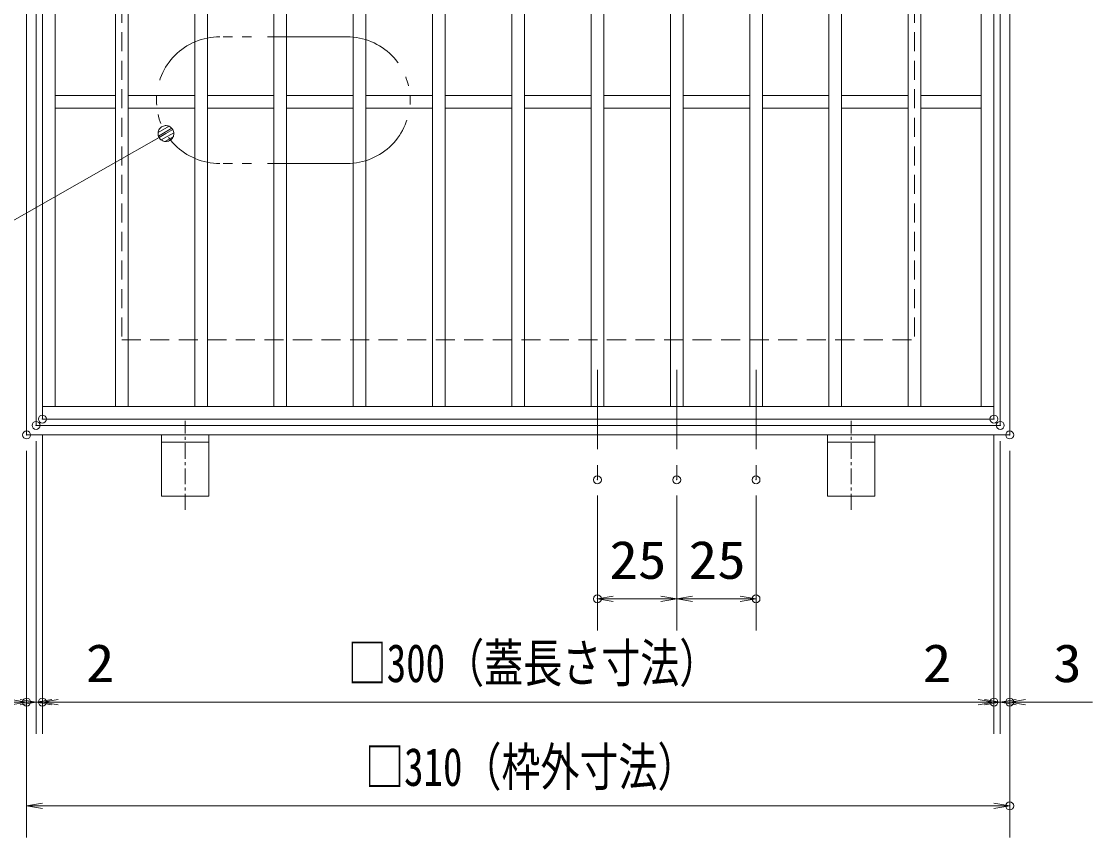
# Model space of a CAD drawing. Units: millimetres, scale not verified. Extents: x -1050 to 1050, y -742 to 742.
# Drawn here: x -262.6 to 75.1, y -15 to 242.4 of the extents above; entities that cross this region are included whole.
import ezdxf
from ezdxf.enums import TextEntityAlignment as Align

# ---------------------------------------------------------------- set-up
doc = ezdxf.new("R2010")
doc.units = ezdxf.units.MM
doc.header["$LTSCALE"] = 5
doc.header["$PDMODE"] = 32
doc.header["$PDSIZE"] = 2.5
for name, pattern in [('CHAIN1', [8, 5, -1, 1, -1]), ('DASHED1', [1.8, 1.2, -0.6]), ('DOUBLE_CHAIN1', [8.8, 5, -1, 0.6, -0.6, 0.6, -1])]:
    doc.linetypes.add(name, pattern=pattern)
for name, color, linetype, lineweight in [('0-1_寸法注釈', 2, 'Continuous', 9), ('0-2_0', 2, 'Continuous', 9), ('0-3_DEFPOINTS', 134, 'Continuous', 9), ('0-4_アンカー', 7, 'Continuous', 9), ('0-5_枠', 7, 'Continuous', 9), ('0-6_想像線', 134, 'DOUBLE_CHAIN1', 9), ('0-8_蓋', 5, 'Continuous', 9), ('0-9_中心線', 6, 'CHAIN1', 9), ('0-A_溝開口', 4, 'DASHED1', 9)]:
    doc.layers.add(name, color=color, linetype=linetype, lineweight=lineweight)
doc.styles.add('ＭＳ ゴシック', font='')
doc.styles.get('ＭＳ ゴシック').set_extended_font_data('MS Gothic')

# ---------------------------------------------------------------- blocks, each defined once
blk = doc.blocks.new('_OPEN')
at = {"layer": '0-2_0'}
blk.add_line((0, 0), (-5, 0), dxfattribs=at)
blk.add_lwpolyline([(-5, 0.833), (0, 0), (-5, -0.833)], dxfattribs=at)
blk = doc.blocks.new('A$C5D7C781A')
at = {"layer": '0-4_アンカー', "color": 6, "linetype": 'CHAIN1'}
blk.add_line((37.5, 140.11), (37.5, 0), dxfattribs=at)
at = {"layer": '0-4_アンカー'}
for p, q in [((0, 118.78), (0, 22.26)), ((0, 118.78), (75, 118.78)), ((75, 118.78), (75, 22.26)), ((75, 33.76), (0, 33.76)), ((0, 22.26), (75, 22.26))]:
    blk.add_line(p, q, dxfattribs=at)
blk = doc.blocks.new('_Dot')
at = {"layer": '0-2_0'}
for p, q in [((-2.5, 0), (-5, 0)), ((2.445, 0.5), (-2.445, 0.5)), ((1.997, 1.5), (-1.997, 1.5)), ((2.289, -0.995), (-2.289, -0.995)), ((1.499, -1.995), (-1.499, -1.995))]:
    blk.add_line(p, q, dxfattribs=at)
for points in [[(2.5, 0), (2.48, 0.313), (2.421, 0.622), (2.324, 0.92), (2.191, 1.204), (2.023, 1.469), (1.822, 1.711), (1.594, 1.926), (1.34, 2.111), (1.064, 2.262), (0.773, 2.378), (0.468, 2.456), (0.157, 2.495), (-0.157, 2.495), (-0.468, 2.456), (-0.773, 2.378), (-1.064, 2.262), (-1.34, 2.111), (-1.594, 1.926), (-1.822, 1.711), (-2.023, 1.469), (-2.191, 1.204), (-2.324, 0.92), (-2.421, 0.622), (-2.48, 0.313), (-2.5, 0), (0, 0)], [(-2.5, 0), (-2.48, -0.313), (-2.421, -0.622), (-2.324, -0.92), (-2.191, -1.204), (-2.023, -1.469), (-1.822, -1.711), (-1.594, -1.926), (-1.34, -2.111), (-1.064, -2.262), (-0.773, -2.378), (-0.468, -2.456), (-0.157, -2.495), (0.157, -2.495), (0.468, -2.456), (0.773, -2.378), (1.064, -2.262), (1.34, -2.111), (1.594, -1.926), (1.822, -1.711), (2.023, -1.469), (2.191, -1.204), (2.324, -0.92), (2.421, -0.622), (2.48, -0.313), (2.5, 0), (0, 0)]]:
    blk.add_lwpolyline(points, close=True, dxfattribs=at)

msp = doc.modelspace()

# ---------------------------------------------------------------- linework, layer by layer
at = {"layer": '0-1_寸法注釈'}
for p, q in [((-352.775, 129.706), (-217.89, 206.557)), ((-255.966, 112.005), (-255.966, 17.757)), ((-255.966, 112.005), (-255.966, 17.757)), ((44.034, 112.005), (44.034, 17.757)), ((44.034, 112.005), (44.034, 17.757)), ((-257.966, 110.005), (-257.966, 17.757)), ((-257.966, 110.005), (-257.966, 17.757)), ((46.034, 110.005), (46.034, 17.757)), ((46.034, 110.005), (46.034, 17.757)), ((-260.966, 107.005), (-260.966, -14.966)), ((-260.966, 107.005), (-260.966, 17.757)), ((49.034, 107.005), (49.034, -14.966)), ((49.034, 107.005), (49.034, 17.757)), ((-80.966, 92.858), (-80.966, 50.326)), ((-55.966, 92.858), (-55.966, 50.326)), ((-55.966, 92.858), (-55.966, 50.326)), ((-30.966, 92.858), (-30.966, 50.326)), ((-60.966, 60.326), (-75.966, 60.326)), ((-50.966, 60.326), (-35.966, 60.326)), ((-257.966, 27.757), (-260.966, 27.757)), ((-257.966, 27.757), (-255.966, 27.757)), ((-252.966, 27.757), (-247.966, 27.757)), ((-250.966, 27.757), (39.034, 27.757)), ((-250.966, 27.757), (-229.853, 27.757)), ((39.034, 27.757), (17.92, 27.757)), ((41.034, 27.757), (36.034, 27.757)), ((46.034, 27.757), (44.034, 27.757)), ((46.034, 27.757), (49.034, 27.757)), ((51.034, 27.757), (56.034, 27.757)), ((54.034, 27.757), (75.147, 27.757)), ((-255.966, -4.966), (44.034, -4.966))]:
    msp.add_line(p, q, dxfattribs=at)
at = {"layer": '0-3_DEFPOINTS'}
for p in [(-255.966, 117.005), (44.034, 117.005), (-257.966, 115.005), (46.034, 115.005), (-260.966, 112.005), (-260.966, 112.005), (49.034, 112.005), (-80.966, 97.858), (-55.966, 97.858), (-30.966, 97.858), (-80.966, 60.326), (-30.966, 60.326), (-260.966, 27.757), (-255.966, 27.757), (44.034, 27.757), (49.034, 27.757), (49.034, -4.966)]:
    msp.add_point(p, dxfattribs=at)
at = {"layer": '0-5_枠'}
for p, q in [((-260.966, 422.005), (-260.966, 112.005)), ((-257.966, 419.005), (-257.966, 115.005)), ((46.034, 419.005), (46.034, 115.005)), ((49.034, 422.005), (49.034, 112.005)), ((-257.966, 115.005), (46.034, 115.005)), ((-260.966, 112.005), (49.034, 112.005))]:
    msp.add_line(p, q, dxfattribs=at)
at = {"layer": '0-6_想像線'}
for p, q in [((-160.016, 237.579), (-200.016, 237.579)), ((-160.016, 197.579), (-200.016, 197.579))]:
    msp.add_line(p, q, dxfattribs=at)
for centre, start, end in [((-200.016, 217.579), 90, 270), ((-160.016, 217.579), 270, 90)]:
    msp.add_arc(centre, 20, start, end, dxfattribs=at)
at = {"layer": '0-8_蓋'}
for p, q in [((-255.966, 417.005), (-255.966, 117.005)), ((44.034, 417.005), (44.034, 117.005)), ((-251.966, 413.005), (-251.966, 121.005)), ((-232.966, 413.005), (-232.966, 121.005)), ((-228.966, 413.005), (-228.966, 121.005)), ((-207.966, 413.005), (-207.966, 121.005)), ((-203.966, 413.005), (-203.966, 121.005)), ((-182.966, 413.005), (-182.966, 121.005)), ((-178.966, 413.005), (-178.966, 121.005)), ((-157.966, 413.005), (-157.966, 121.005)), ((-153.966, 413.005), (-153.966, 121.005)), ((-132.966, 413.005), (-132.966, 121.005)), ((-128.966, 413.005), (-128.966, 121.005)), ((-107.966, 413.005), (-107.966, 121.005)), ((-103.966, 413.005), (-103.966, 121.005)), ((-82.966, 413.005), (-82.966, 121.005)), ((-78.966, 413.005), (-78.966, 121.005)), ((-57.966, 413.005), (-57.966, 121.005)), ((-53.966, 413.005), (-53.966, 121.005)), ((-32.966, 413.005), (-32.966, 121.005)), ((-28.966, 413.005), (-28.966, 121.005)), ((-7.966, 413.005), (-7.966, 121.005)), ((-3.966, 413.005), (-3.966, 121.005)), ((17.034, 413.005), (17.034, 121.005)), ((21.034, 413.005), (21.034, 121.005)), ((40.034, 413.005), (40.034, 121.005)), ((-251.966, 219.005), (-232.966, 219.005)), ((-228.966, 219.005), (-207.966, 219.005)), ((-203.966, 219.005), (-182.966, 219.005)), ((-178.966, 219.005), (-157.966, 219.005)), ((-153.966, 219.005), (-132.966, 219.005)), ((-128.966, 219.005), (-107.966, 219.005)), ((-82.966, 219.005), (-103.966, 219.005)), ((-57.966, 219.005), (-78.966, 219.005)), ((-32.966, 219.005), (-53.966, 219.005)), ((-7.966, 219.005), (-28.966, 219.005)), ((17.034, 219.005), (-3.966, 219.005)), ((40.034, 219.005), (21.034, 219.005)), ((-251.966, 215.005), (-232.966, 215.005)), ((-228.966, 215.005), (-207.966, 215.005)), ((-203.966, 215.005), (-182.966, 215.005)), ((-178.966, 215.005), (-157.966, 215.005)), ((-153.966, 215.005), (-132.966, 215.005)), ((-128.966, 215.005), (-107.966, 215.005)), ((-82.966, 215.005), (-103.966, 215.005)), ((-57.966, 215.005), (-78.966, 215.005)), ((-32.966, 215.005), (-53.966, 215.005)), ((-7.966, 215.005), (-28.966, 215.005)), ((17.034, 215.005), (-3.966, 215.005)), ((40.034, 215.005), (21.034, 215.005)), ((-255.966, 121.005), (44.034, 121.005)), ((-255.966, 117.005), (44.034, 117.005))]:
    msp.add_line(p, q, dxfattribs=at)
at = {"layer": '0-9_中心線'}
for p, q in [((-80.966, 132.499), (-80.966, 97.858)), ((-55.966, 132.499), (-55.966, 97.858)), ((-30.966, 132.499), (-30.966, 97.858))]:
    msp.add_line(p, q, dxfattribs=at)
at = {"layer": '0-A_溝開口'}
for p, q in [((-230.966, 392.005), (-230.966, 142.005)), ((19.034, 392.005), (19.034, 142.005)), ((-230.966, 142.005), (19.034, 142.005))]:
    msp.add_line(p, q, dxfattribs=at)

# ---------------------------------------------------------------- block references
at = {"layer": '0-1_寸法注釈'}
for name, p, rotation in [('_Dot', (-217.021, 207.052), 29.6724), ('_OPEN', (-80.966, 60.326), 180), ('_OPEN', (-55.966, 60.326), 180), ('_OPEN', (-257.966, 27.757), 180), ('_OPEN', (-255.966, 27.757), 180), ('_OPEN', (-255.966, 27.757), 180), ('_OPEN', (46.034, 27.757), 180), ('_OPEN', (49.034, 27.757), 180), ('_OPEN', (-260.966, -4.966), 180)]:
    msp.add_blockref(name, p, dxfattribs=dict(at, rotation=rotation))
for p in [(-55.966, 60.326), (-30.966, 60.326), (-260.966, 27.757), (-257.966, 27.757), (44.034, 27.757), (44.034, 27.757), (46.034, 27.757), (49.034, -4.966)]:
    msp.add_blockref('_OPEN', p, dxfattribs=at)
at = {"layer": '0-4_アンカー', "xscale": -0.2, "yscale": 0.2, "rotation": 180}
for p in [(-218.466, 116.457), (-8.466, 116.457)]:
    msp.add_blockref('A$C5D7C781A', p, dxfattribs=at)

# ---------------------------------------------------------------- texts
at = {"layer": '0-1_寸法注釈', "color": 7, "style": 'ＭＳ ゴシック'}
for s, height, width, p in [('25', 12.02, 1.1, (-77.2, 63.013)), ('25', 12.02, 1.1, (-52.2, 63.013)), ('□300（蓋長さ寸法）', 12.03, 0.75, (-159.72, 30.444)), ('2', 12.02, 1.1, (-242.276, 30.444)), ('2', 12.02, 1.1, (21.61, 30.444)), ('3', 12.02, 1.1, (62.724, 30.444)), ('□310（枠外寸法）', 12.02, 0.75, (-154.218, -2.279))]:
    msp.add_text(s, height=height, dxfattribs=dict(at, width=width)).set_placement(p, align=Align.BOTTOM_LEFT)

doc.saveas('drawing.dxf')
